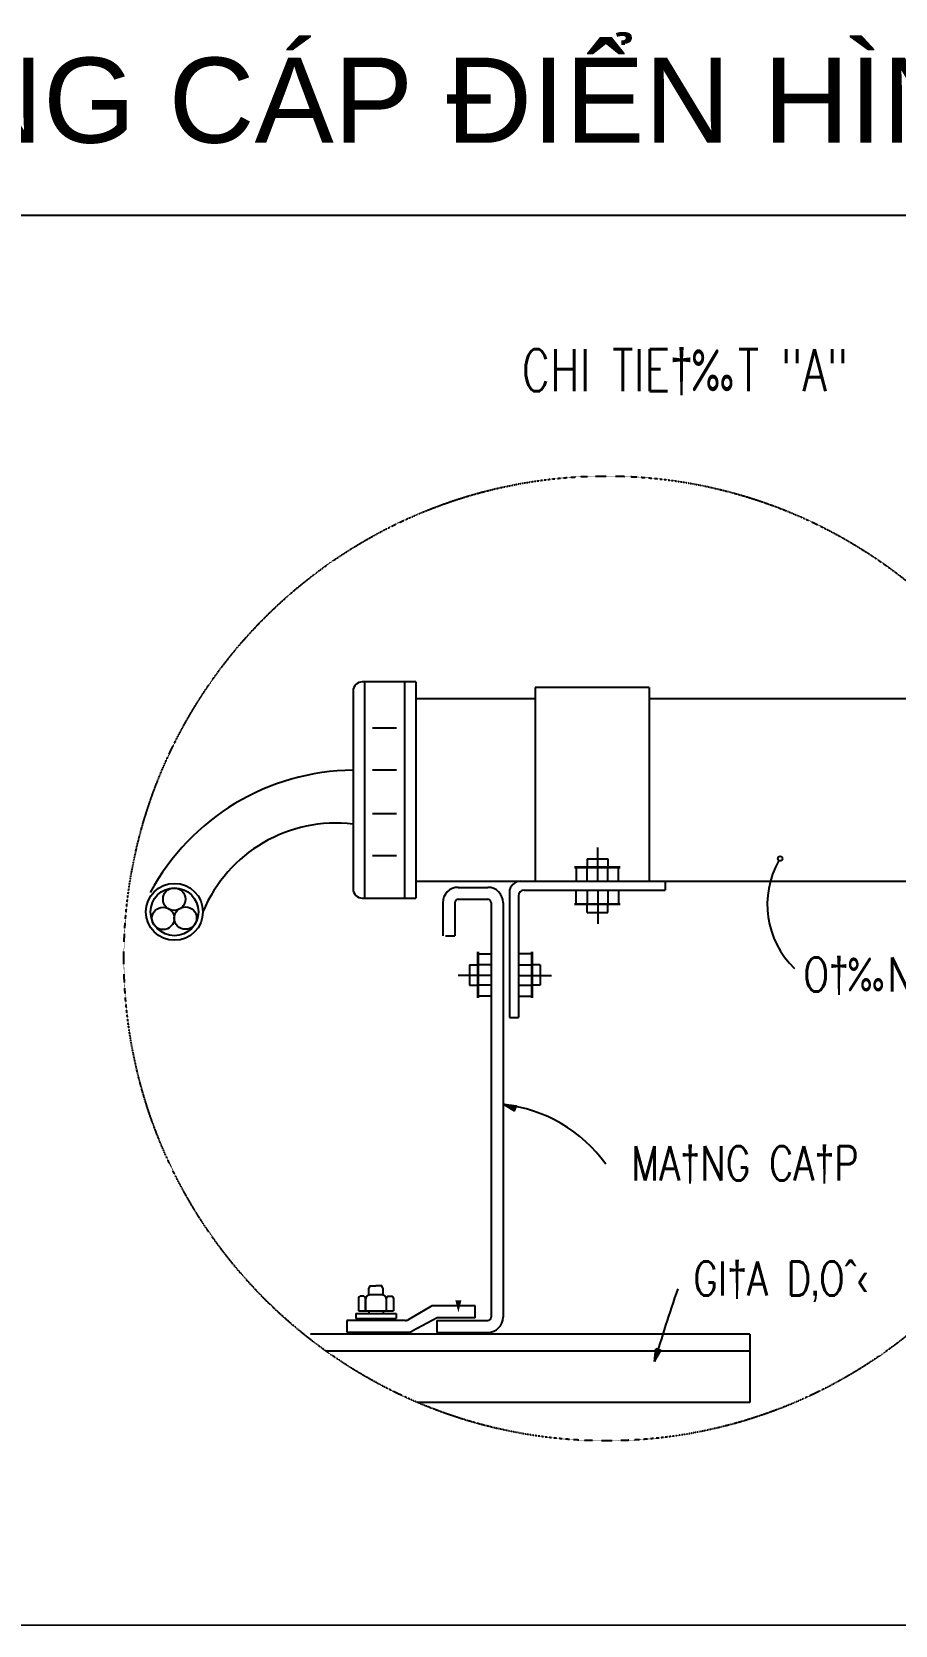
# Model space of a CAD drawing. Extents: x -5343388 to 7033982, y -486386 to 188356.
# Drawn here: x 363221 to 372094, y -4024 to 12347 of the extents above; entities that cross this region are included whole.
import ezdxf
from ezdxf.enums import TextEntityAlignment as Align

# ---------------------------------------------------------------- set-up
doc = ezdxf.new("R2010")
doc.units = 0
doc.header["$MEASUREMENT"] = 0
doc.linetypes.add('BWIRE', pattern=[3.8, 2, -1.8])
for name, color, linetype in [('0-TBD', 2, 'Continuous'), ('1', 7, 'Continuous'), ('2', 2, 'Continuous'), ('CEN', 7, 'Continuous'), ('LN2', 3, 'Continuous'), ('LN3', 7, 'Continuous'), ('LN4', 1, 'Continuous'), ('text', 2, 'Continuous')]:
    doc.layers.add(name, color=color, linetype=linetype)
doc.styles.add('ROMANS1', font='ROMANS1.shx')
doc.styles.add('TEXT1', font='', dxfattribs={"width": 0.85, "height": 200})
doc.styles.get('TEXT1').set_extended_font_data('.VnArialH')

# ---------------------------------------------------------------- blocks, each defined once
blk = doc.blocks.new('TK')
at = {"layer": 'CEN'}
blk.add_lwpolyline([(0, 0, 0.5, 0, 0), (-1, 0, 0, 0, 0)], format="xyseb", dxfattribs=at)

msp = doc.modelspace()

# ---------------------------------------------------------------- linework, layer by layer
at = {"color": 2}
for p, q in [((366522.90627, 5575.17544, 507.80907), (366522.90627, 3539.21339, 507.80907)), ((367166.45749, 5668.78289, 507.80907), (366616.51372, 5668.78289, 507.80907)), ((366639.91558, 5668.78289, 507.80907), (366639.91558, 3445.60594, 507.80907)), ((367049.44818, 5668.78289, 507.80907), (367049.44818, 3445.60594, 507.80907)), ((367166.45749, 5668.78289, 507.80907), (367166.45749, 3445.60594, 507.80907)), ((368395.05528, 5610.27823, 507.80907), (368395.05528, 3621.11991, 507.80907)), ((369565.14842, 5610.27823, 507.80907), (368395.05528, 5610.27823, 507.80907)), ((369565.14842, 5610.27823, 507.80907), (369565.14842, 3621.11991, 507.80907)), ((368395.05528, 5493.26892, 507.80907), (367166.45749, 5493.26892, 507.80907)), ((372665.89522, 5493.26892, 507.80907), (369565.14842, 5493.26892, 507.80907)), ((366967.54166, 5194.12967, 507.80907), (366721.8221, 5194.12967, 507.80907)), ((366967.54166, 4762.6574, 507.80907), (366721.8221, 4762.6574, 507.80907)), ((366967.54166, 4310.63883, 507.80907), (366721.8221, 4310.63883, 507.80907)), ((369037.1713, 3627.75531, 507.80907), (369037.1713, 3967.70492, 507.80907)), ((366967.54166, 3879.16656, 507.80907), (366721.8221, 3879.16656, 507.80907)), ((368797.29546, 3767.58144, 507.80907), (369268.98553, 3767.58144, 507.80907)), ((368814.76547, 3768.16649, 507.80907), (368814.76547, 3627.75531, 507.80907)), ((368928.92024, 3850.07301, 507.80907), (369139.53701, 3850.07301, 507.80907)), ((368928.92024, 3850.07301, 507.80907), (368928.92024, 3768.16649, 507.80907)), ((368928.92024, 3627.75531, 507.80907), (368928.92024, 3768.16649, 507.80907)), ((369139.53701, 3850.07301, 507.80907), (369139.53701, 3768.16649, 507.80907)), ((369139.53701, 3627.75531, 507.80907), (369139.53701, 3768.16649, 507.80907)), ((369251.51553, 3627.75531, 507.80907), (369251.51553, 3768.16649, 507.80907)), ((367166.45749, 3621.11991, 507.80907), (372665.89522, 3621.11991, 507.80907)), ((368797.29546, 3762.31602, 507.80907), (369268.98553, 3762.31602, 507.80907)), ((369731.69045, 3621.11991, 465.49164), (369731.69045, 3527.51246, 465.49164)), ((366616.51372, 3445.60594, 507.80907), (367166.45749, 3445.60594, 507.80907)), ((367602.46514, 3557.10501, 507.80907), (367906.68936, 3557.10501, 507.80907)), ((368129.00705, 3504.11117, 507.80907), (368129.00705, 2220.33125, 507.80907)), ((368222.6145, 3469.0078, 507.80907), (368222.6145, 2220.33125, 507.80907)), ((368281.11896, 3527.51246, 507.80907), (369731.69045, 3527.51246, 507.80907)), ((368814.76547, 3381.99601, 507.80907), (368814.76547, 3522.40719, 507.80907)), ((368928.92024, 3522.40719, 507.80907), (368928.92024, 3381.99601, 507.80907)), ((369037.1713, 3522.40719, 507.80907), (369037.1713, 3182.45758, 507.80907)), ((369139.53701, 3522.40719, 507.80907), (369139.53701, 3381.99601, 507.80907)), ((369251.51553, 3522.40719, 507.80907), (369251.51553, 3381.99601, 507.80907)), ((367444.16235, 3398.80221, 507.80907), (367444.16235, 3059.4752, 507.80907)), ((367567.36235, 3398.80221, 507.80907), (367567.36235, 3059.4752, 507.80907)), ((367602.46514, 3433.90501, 507.80907), (367906.68936, 3433.90501, 507.80907)), ((367941.79215, 3398.80221, 507.80907), (367941.79215, -858.5801, 507.80907)), ((368064.99215, 3398.80221, 507.80907), (368064.99215, -858.5801, 507.80907)), ((368797.29546, 3387.84648, 507.80907), (369268.98553, 3387.84648, 507.80907)), ((368797.29546, 3382.58106, 507.80907), (369268.98553, 3382.58106, 507.80907)), ((368928.92024, 3300.0895, 507.80907), (368928.92024, 3381.99601, 507.80907)), ((368928.92024, 3300.0895, 507.80907), (369139.53701, 3300.0895, 507.80907)), ((369139.53701, 3300.0895, 507.80907), (369139.53701, 3381.99601, 507.80907)), ((367473.7549, 3059.4752, 507.80907), (367567.36235, 3059.4752, 507.80907)), ((367801.38098, 2875.25623, 507.80907), (367941.79215, 2875.25623, 507.80907)), ((367801.96602, 2892.72623, 507.80907), (367801.96602, 2421.03616, 507.80907)), ((367807.23144, 2892.72623, 507.80907), (367807.23144, 2421.03616, 507.80907)), ((368363.02568, 2875.25623, 507.80907), (368222.6145, 2875.25623, 507.80907)), ((368357.17522, 2892.72623, 507.80907), (368357.17522, 2421.03616, 507.80907)), ((368362.44063, 2892.72623, 507.80907), (368362.44063, 2421.03616, 507.80907)), ((367941.79215, 2652.85039, 507.80907), (367601.84254, 2652.85039, 507.80907)), ((367719.47446, 2761.10145, 507.80907), (367719.47446, 2550.48469, 507.80907)), ((367719.47446, 2761.10145, 507.80907), (367801.38098, 2761.10145, 507.80907)), ((367941.79215, 2761.10145, 507.80907), (367801.38098, 2761.10145, 507.80907)), ((368222.6145, 2761.10145, 507.80907), (368363.02568, 2761.10145, 507.80907)), ((368222.6145, 2652.85039, 507.80907), (368562.56412, 2652.85039, 507.80907)), ((368444.9322, 2761.10145, 507.80907), (368363.02568, 2761.10145, 507.80907)), ((368444.9322, 2761.10145, 507.80907), (368444.9322, 2550.48469, 507.80907)), ((367719.47446, 2550.48469, 507.80907), (367801.38098, 2550.48469, 507.80907)), ((367941.79215, 2550.48469, 507.80907), (367801.38098, 2550.48469, 507.80907)), ((368222.6145, 2550.48469, 507.80907), (368363.02568, 2550.48469, 507.80907)), ((368444.9322, 2550.48469, 507.80907), (368363.02568, 2550.48469, 507.80907)), ((367941.79215, 2438.50616, 507.80907), (367801.38098, 2438.50616, 507.80907)), ((368222.6145, 2438.50616, 507.80907), (368363.02568, 2438.50616, 507.80907)), ((368129.00705, 2220.33125, 465.49164), (368222.6145, 2220.33125, 465.49164)), ((368191.0876, 1285.56604, 507.80907), (368069.96243, 1329.10317, 507.80907)), ((368069.96243, 1329.10317, 507.80907), (368181.623, 1259.23449, 507.80907)), ((368069.96243, 1329.10317, 507.80907), (368200.55219, 1311.8976, 507.80907)), ((368079.03711, 1327.90755, 507.80907), (368082.03244, 1321.55067, 507.80907)), ((368095.52656, 1325.73502, 507.80907), (368103.96465, 1307.82717, 507.80907)), ((368112.01601, 1323.56249, 507.80907), (368125.89686, 1294.10366, 507.80907)), ((368128.50545, 1321.38996, 507.80907), (368147.82907, 1280.38016, 507.80907)), ((368144.9949, 1319.21743, 507.80907), (368169.76128, 1266.65665, 507.80907)), ((368161.48435, 1317.0449, 507.80907), (368184.69595, 1267.78376, 507.80907)), ((368177.9738, 1314.87237, 507.80907), (368191.38843, 1286.40299, 507.80907)), ((368181.623, 1259.23449, 507.80907), (368200.55219, 1311.8976, 507.80907)), ((368194.46324, 1312.69984, 507.80907), (368198.0809, 1305.02221, 507.80907)), ((367382.8326, -893.63746, 507.80907), (367906.68936, -893.63746, 507.80907)), ((367382.8326, -893.63746, 507.80907), (367382.8326, -1016.83746, 507.80907)), ((370600.45556, -1033.08854, 507.80907), (366085.88816, -1033.08854, 507.80907)), ((367382.8326, -1016.83746, 507.80907), (367906.68936, -1016.83746, 507.80907)), ((370600.45556, -1033.08854, 507.80907), (370600.45556, -1736.9165, 507.80907)), ((370600.45556, -1209.04526, 507.80907), (366245.37752, -1209.04526, 507.80907)), ((369620.40119, -1316.48918, 507.80907), (369632.3819, -1185.31685, 507.80907)), ((369659.07017, -1193.72315, 507.80907), (369620.40119, -1316.48918, 507.80907)), ((369620.40119, -1316.48918, 507.80907), (369685.75843, -1202.12946, 507.80907)), ((369622.74652, -1290.81101, 507.80907), (369640.30339, -1281.66503, 507.80907)), ((369624.25931, -1274.248, 507.80907), (369653.14077, -1259.20266, 507.80907)), ((369625.77211, -1257.68499, 507.80907), (369665.97814, -1236.74029, 507.80907)), ((369627.2849, -1241.12198, 507.80907), (369678.81552, -1214.27791, 507.80907)), ((369628.79769, -1224.55898, 507.80907), (369677.09334, -1199.40011, 507.80907)), ((369630.31049, -1207.99597, 507.80907), (369658.22189, -1193.45596, 507.80907)), ((369631.82328, -1191.43296, 507.80907), (369639.35043, -1187.51181, 507.80907)), ((369685.75843, -1202.12946, 507.80907), (369632.3819, -1185.31685, 507.80907)), ((370600.45556, -1736.9165, 507.80907), (367188.38455, -1736.9165, 507.80907))]:
    msp.add_line(p, q, dxfattribs=at)
for centre, radius in [((370911.94353, 3852.25076, 507.80907), 23.98361), ((364686.24842, 3305.47212, 507.80907), 292.52328), ((364686.24842, 3305.47212, 507.80907), 245.71956), ((364684.22975, 3435.12006, 507.80907), 115.04941), ((364569.18034, 3237.89691, 507.80907), 115.04941), ((364799.27915, 3240.65266, 507.80907), 115.04941)]:
    msp.add_circle(centre, radius, dxfattribs=at)
for centre, radius, start, end in [((366616.51372, 5575.17544, 507.80907), 93.60745, 90, 180), ((366538.62788, 2374.56406, 507.80907), 2385.13777, 90.377667373, 151.725947432), ((366345.6662, 2736.05798, 507.80907), 1480.75421, 83.125452777, 157.384607994), ((371690.59126, 3380.09606, 507.80907), 910.6877, 150.277328841, 226.086289754), ((368246.01637, 3504.11059, 507.80907), 117.00931, 90, 180), ((366616.51372, 3539.21339, 507.80907), 93.60745, 180, 270), ((367602.46514, 3398.80221, 507.80907), 158.30279, 90, 180), ((367906.68936, 3398.80221, 507.80907), 158.30279, 0, 90), ((368281.11916, 3469.0078, 507.80907), 58.50466, 90, 180), ((367602.46514, 3398.80221, 507.80907), 35.10279, 90, 180), ((367906.68936, 3398.80221, 507.80907), 35.10279, 0, 90), ((367900.28095, -171.97653, 507.80907), 1507.51766, 35.906866032, 83.477463092), ((382685.16279, -5071.87051, 507.80907), 13592.93305, 160.657802953, 163.962871387), ((367906.68936, -858.53467, 507.80907), 35.10279, 270, 0), ((367906.68936, -858.53467, 507.80907), 158.30279, 270, 0)]:
    msp.add_arc(centre, radius, start, end, dxfattribs=at)
at = {"layer": '1', "color": 7, "linetype": 'BWIRE', "ltscale": 0.1}
msp.add_circle((369123.71268, 2826.66449, 507.80907), 4956.99167, dxfattribs=at)
at = {"layer": '2', "color": 3}
for p, q in [((331570.69045, 10463.95386, 465.49164), (392789.69621, 10463.95386, 465.49164)), ((331570.69045, -4020.56276, 465.49164), (392789.69621, -4024.1147, 465.49164))]:
    msp.add_line(p, q, dxfattribs=at)
at = {"layer": 'LN2', "color": 2}
for p, q in [((367321.59066, -750.25381, 507.80907), (367087.8135, -885.79947, 507.80907)), ((367775.73651, -741.9442, 507.80907), (367352.4888, -741.9442, 507.80907)), ((367775.73651, -865.1442, 507.80907), (367775.73651, -741.9442, 507.80907)), ((366457.4818, -894.10909, 507.80907), (366457.4818, -1012.9842, 507.80907)), ((367056.91535, -894.10909, 507.80907), (366457.4818, -894.10909, 507.80907)), ((367385.62169, -865.1442, 507.80907), (367128.40559, -1004.67458, 507.80907)), ((367775.73651, -865.1442, 507.80907), (367385.62169, -865.1442, 507.80907)), ((366457.4818, -1012.9842, 507.80907), (367097.50745, -1012.9842, 507.80907))]:
    msp.add_line(p, q, dxfattribs=at)
for centre, start, end in [((367352.4888, -803.5442, 507.80907), 90, 120.105462688), ((367056.91535, -832.50909, 507.80907), 270, 300.105462688), ((367097.50745, -951.3842, 507.80907), 270, 300.105462688)]:
    msp.add_arc(centre, 61.6, start, end, dxfattribs=at)
at = {"layer": 'LN4', "color": 2}
for p, q in [((366549.82983, -822.45606, 507.80907), (366549.82983, -874.20006, 507.80907)), ((366549.82983, -874.20006, 507.80907), (366963.65659, -874.20006, 507.80907)), ((366963.65659, -822.45606, 507.80907), (366963.65659, -874.20006, 507.80907))]:
    msp.add_line(p, q, dxfattribs=at)
at = {"layer": 'LN4', "color": 2, "elevation": 507.80907}
for points in [[(366651.38437, -795.36865), (366651.38437, -671.95033, 0.4142135624), (366621.81637, -642.38233), (366607.03237, -642.38233, 0.4142135624), (366577.46437, -671.95033), (366577.46437, -795.36865)], [(366864.27397, -795.36865), (366864.27397, -675.82252, 0.4142135624), (366819.92197, -631.47052), (366695.73637, -631.47052, 0.4142135624), (366651.38437, -675.82252), (366651.38437, -795.36865)], [(366864.27397, -795.36865), (366864.27397, -671.95033, -0.4142135624), (366893.84197, -642.38233), (366908.62597, -642.38233, -0.4142135624), (366938.19397, -671.95033), (366938.19397, -795.36865)]]:
    msp.add_lwpolyline(points, format="xyb", dxfattribs=at)
for points in [[(366683.90917, -568.97223), (366698.47928, -536.58376), (366757.82917, -536.58376)], [(366683.90917, -633.07656), (366683.90917, -568.97223)], [(366831.74917, -568.97223), (366817.17907, -536.58376), (366757.82917, -536.58376)], [(366831.74917, -633.07656), (366831.74917, -568.97223)], [(366577.46437, -795.36865), (366938.19397, -795.36865)], [(366683.90917, -795.36865), (366683.90917, -822.45606)], [(366831.74917, -795.36865), (366831.74917, -822.45606)], [(366549.82983, -822.45606), (366963.65659, -822.45606)]]:
    msp.add_lwpolyline(points, dxfattribs=at)

# ---------------------------------------------------------------- block references
at = {"layer": 'LN3', "color": 2, "xscale": 123.199999999837, "yscale": 123.199999999837, "zscale": 123.199999999837, "rotation": 90}
msp.add_blockref('TK', (367604.72078, -687.88874, 507.80907), dxfattribs=at)

# ---------------------------------------------------------------- texts
at = {"layer": '0-TBD', "color": 3, "style": 'ROMANS1', "width": 0.75}
msp.add_text('CHI TIE†‰T "A"', height=431.2, dxfattribs=at).set_placement((371612.47768, 8654.67249, 507.80907), align=Align.RIGHT)
at = {"layer": '2', "color": 3, "style": 'TEXT1'}
msp.add_text('CHI TIÕT L¾P §ÆT THANG, M¸NG C¸P §IÓN H×NH', height=875, dxfattribs=at).set_placement((344797.74941, 11207.85188, 423.17422))
at = {"layer": 'text', "color": 3, "style": 'ROMANS1', "width": 0.8}
for s, p in [('O†‰NG LUO…‰N DA‰Y', (371150.02442, 2486.52969, 507.80907)), ('MA†NG CA†P', (369380.77443, 546.34902, 507.80907)), ('GI†A D‚Oˆ‹', (370018.99758, -637.19167, 507.80907))]:
    msp.add_text(s, height=350, dxfattribs=at).set_placement(p)

doc.saveas('drawing.dxf')
